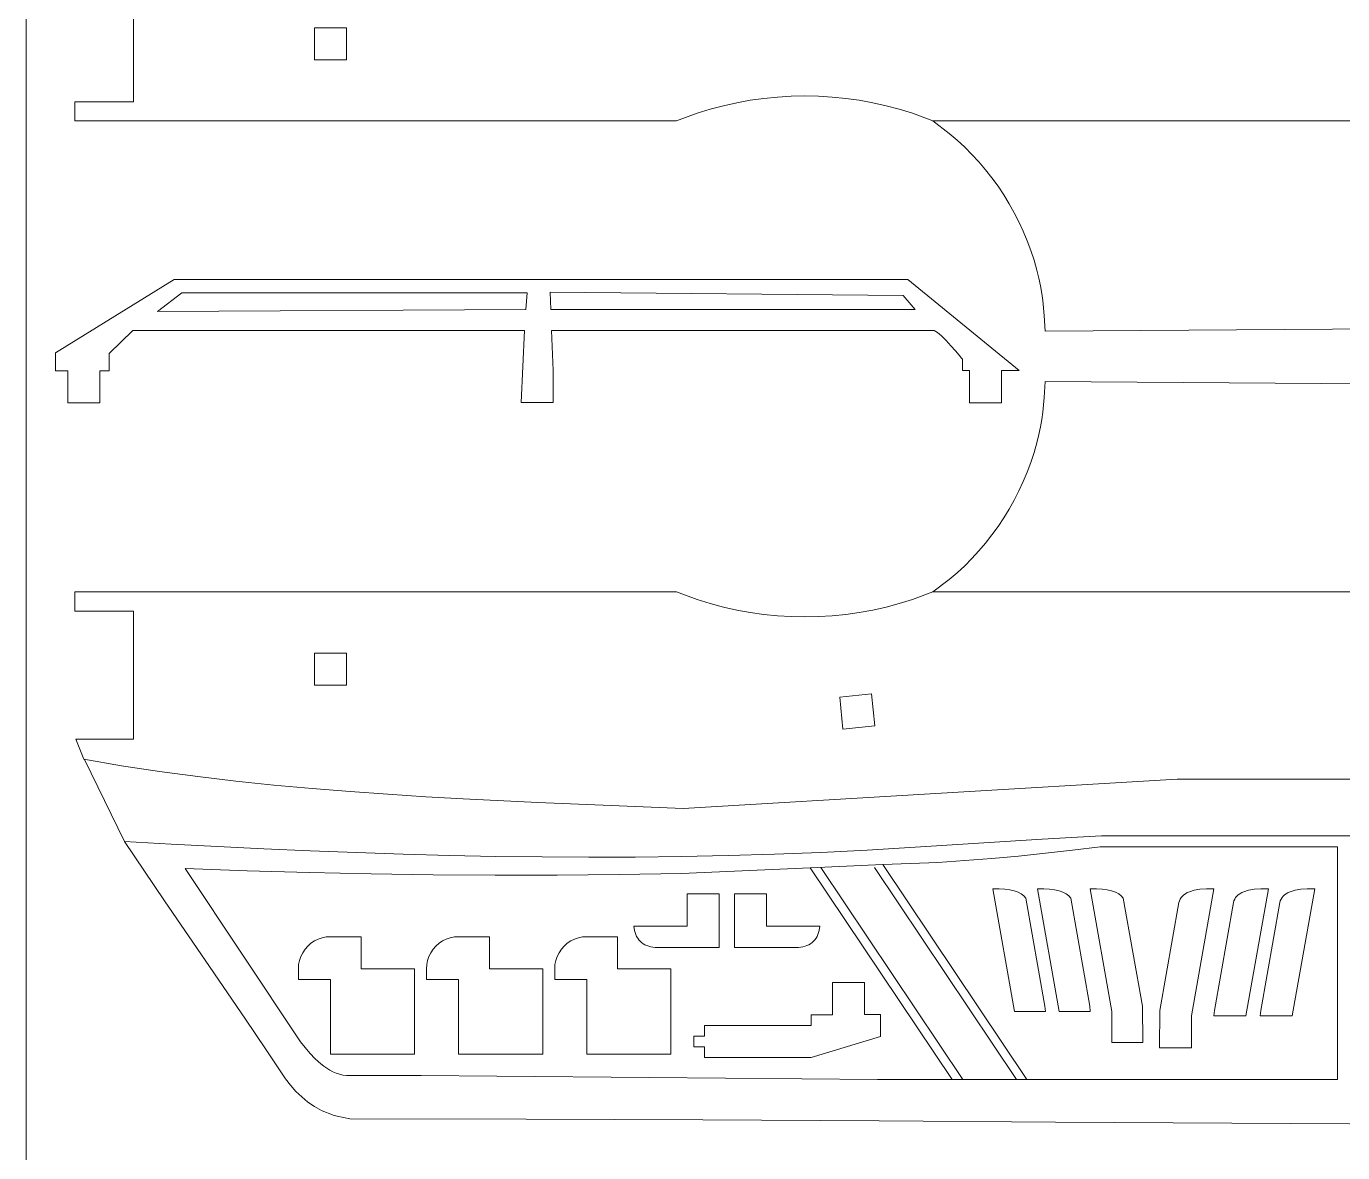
# Model space of a CAD drawing. Header units: centimetres. Extents: x -43.9 to 43.9, y -33.6 to 33.6.
# Drawn here: x -25.08 to -12.61, y -10.7 to -0.03 of the extents above; entities that cross this region are included whole.
import ezdxf

# ---------------------------------------------------------------- set-up
doc = ezdxf.new("R2010")
doc.units = ezdxf.units.CM
doc.header["$MEASUREMENT"] = 0
doc.layers.add('Camada 1', color=7, linetype='Continuous')

msp = doc.modelspace()

# ---------------------------------------------------------------- linework, layer by layer
at = {"layer": 'Camada 1', "color": 4, "lineweight": 9}
msp.add_open_spline([(-25.07839, 11.64976), (-25.07839, 11.64976), (-25.07839, -33.57024), (-25.07839, -33.57024)], degree=3, dxfattribs=at)
at = {"layer": 'Camada 1', "color": 3, "lineweight": 9}
for points in [[(-24.06348, -0.74258), (-24.06348, -0.74258), (-24.06348, 0.47119), (-24.06348, 0.47119)], [(-24.6194, -0.92427), (-24.6194, -0.92427), (-24.6194, -0.74258), (-24.6194, -0.74258)], [(-24.6194, -0.74258), (-24.6194, -0.74258), (-24.06348, -0.74258), (-24.06348, -0.74258)], [(-18.22036, -0.7289), (-18.22036, -0.7289), (-18.34786, -0.75202), (-18.34786, -0.75202)], [(-18.09205, -0.7109), (-18.09205, -0.7109), (-18.22036, -0.7289), (-18.22036, -0.7289)], [(-17.96311, -0.69806), (-17.96311, -0.69806), (-18.09205, -0.7109), (-18.09205, -0.7109)], [(-17.83376, -0.69035), (-17.83376, -0.69035), (-17.96311, -0.69806), (-17.96311, -0.69806)], [(-17.70419, -0.68778), (-17.70419, -0.68778), (-17.83376, -0.69035), (-17.83376, -0.69035)], [(-17.57462, -0.69035), (-17.57462, -0.69035), (-17.70419, -0.68778), (-17.70419, -0.68778)], [(-17.44527, -0.69806), (-17.44527, -0.69806), (-17.57462, -0.69035), (-17.57462, -0.69035)], [(-17.31633, -0.7109), (-17.31633, -0.7109), (-17.44527, -0.69806), (-17.44527, -0.69806)], [(-17.18801, -0.7289), (-17.18801, -0.7289), (-17.31633, -0.7109), (-17.31633, -0.7109)], [(-17.06052, -0.75202), (-17.06052, -0.75202), (-17.18801, -0.7289), (-17.18801, -0.7289)], [(-18.72327, -0.85222), (-18.72327, -0.85222), (-18.9177, -0.92427), (-18.9177, -0.92427)], [(-18.59952, -0.81367), (-18.59952, -0.81367), (-18.72327, -0.85222), (-18.72327, -0.85222)], [(-18.47431, -0.78027), (-18.47431, -0.78027), (-18.59952, -0.81367), (-18.59952, -0.81367)], [(-18.34786, -0.75202), (-18.34786, -0.75202), (-18.47431, -0.78027), (-18.47431, -0.78027)], [(-16.93407, -0.78027), (-16.93407, -0.78027), (-17.06052, -0.75202), (-17.06052, -0.75202)], [(-16.80886, -0.81367), (-16.80886, -0.81367), (-16.93407, -0.78027), (-16.93407, -0.78027)], [(-16.6851, -0.85222), (-16.6851, -0.85222), (-16.80886, -0.81367), (-16.80886, -0.81367)], [(-16.49066, -0.92427), (-16.49066, -0.92427), (-16.6851, -0.85222), (-16.6851, -0.85222)], [(-18.9177, -0.92427), (-18.9177, -0.92427), (-24.6194, -0.92427), (-24.6194, -0.92427)], [(-12.39026, -0.92427), (-12.39026, -0.92427), (-16.49066, -0.92427), (-16.49066, -0.92427)], [(-16.49066, -0.92427), (-16.49066, -0.92427), (-16.33476, -1.04219), (-16.33476, -1.04219)], [(-3.16815, -0.92427), (-3.16815, -0.92427), (-16.49066, -0.92427), (-16.49066, -0.92427)], [(-16.33476, -1.04219), (-16.33476, -1.04219), (-16.26079, -1.10542), (-16.26079, -1.10542)], [(-16.26079, -1.10542), (-16.26079, -1.10542), (-16.18933, -1.17172), (-16.18933, -1.17172)], [(-16.18933, -1.17172), (-16.18933, -1.17172), (-16.12049, -1.24091), (-16.12049, -1.24091)], [(-16.12049, -1.24091), (-16.12049, -1.24091), (-16.05436, -1.31285), (-16.05436, -1.31285)], [(-16.05436, -1.31285), (-16.05436, -1.31285), (-15.99102, -1.3874), (-15.99102, -1.3874)], [(-15.99102, -1.3874), (-15.99102, -1.3874), (-15.93058, -1.46441), (-15.93058, -1.46441)], [(-15.93058, -1.46441), (-15.93058, -1.46441), (-15.87312, -1.54375), (-15.87312, -1.54375)], [(-15.87312, -1.54375), (-15.87312, -1.54375), (-15.81874, -1.62525), (-15.81874, -1.62525)], [(-15.81874, -1.62525), (-15.81874, -1.62525), (-15.76753, -1.70879), (-15.76753, -1.70879)], [(-15.76753, -1.70879), (-15.76753, -1.70879), (-15.71959, -1.79421), (-15.71959, -1.79421)], [(-15.71959, -1.79421), (-15.71959, -1.79421), (-15.675, -1.88136), (-15.675, -1.88136)], [(-15.675, -1.88136), (-15.675, -1.88136), (-15.63386, -1.97011), (-15.63386, -1.97011)], [(-15.63386, -1.97011), (-15.63386, -1.97011), (-15.59627, -2.06032), (-15.59627, -2.06032)], [(-15.59627, -2.06032), (-15.59627, -2.06032), (-15.56231, -2.15182), (-15.56231, -2.15182)], [(-15.56231, -2.15182), (-15.56231, -2.15182), (-15.53208, -2.24448), (-15.53208, -2.24448)], [(-15.53208, -2.24448), (-15.53208, -2.24448), (-15.50566, -2.33816), (-15.50566, -2.33816)], [(-15.50566, -2.33816), (-15.50566, -2.33816), (-15.48704, -2.41481), (-15.48704, -2.41481)], [(-24.80269, -3.12316), (-24.80269, -3.12316), (-23.67658, -2.42672), (-23.67658, -2.42672)], [(-23.67658, -2.42672), (-23.67658, -2.42672), (-16.72914, -2.42672), (-16.72914, -2.42672)], [(-16.72914, -2.42672), (-16.72914, -2.42672), (-15.67161, -3.28979), (-15.67161, -3.28979)], [(-15.48704, -2.41481), (-15.48704, -2.41481), (-15.47188, -2.48765), (-15.47188, -2.48765)], [(-15.47188, -2.48765), (-15.47188, -2.48765), (-15.45969, -2.558), (-15.45969, -2.558)], [(-15.45969, -2.558), (-15.45969, -2.558), (-15.45, -2.62715), (-15.45, -2.62715)], [(-15.45, -2.62715), (-15.45, -2.62715), (-15.43608, -2.7671), (-15.43608, -2.7671)], [(-15.43608, -2.7671), (-15.43608, -2.7671), (-15.42617, -2.91795), (-15.42617, -2.91795)], [(-15.42617, -2.91795), (-15.42617, -2.91795), (-4.09212, -2.83779), (-4.09212, -2.83779)], [(-24.06957, -2.91021), (-24.06957, -2.91021), (-24.2923, -3.12806), (-24.2923, -3.12806)], [(-20.36055, -2.91021), (-20.36055, -2.91021), (-24.06957, -2.91021), (-24.06957, -2.91021)], [(-20.38979, -3.59268), (-20.38979, -3.59268), (-20.36055, -2.91021), (-20.36055, -2.91021)], [(-16.47817, -2.91021), (-16.47817, -2.91021), (-20.10339, -2.91055), (-20.10339, -2.91055)], [(-20.10339, -2.91055), (-20.10339, -2.91055), (-20.08635, -3.28924), (-20.08635, -3.28924)], [(-16.20897, -3.18258), (-16.20897, -3.18258), (-16.41286, -2.93031), (-16.47817, -2.91021)], [(-24.80269, -3.29161), (-24.80269, -3.29161), (-24.80269, -3.12316), (-24.80269, -3.12316)], [(-24.2923, -3.12806), (-24.2923, -3.12806), (-24.2923, -3.29161), (-24.2923, -3.29161)], [(-16.20897, -3.28979), (-16.20897, -3.28979), (-16.20897, -3.18258), (-16.20897, -3.18258)], [(-24.68566, -3.29255), (-24.68566, -3.29255), (-24.80269, -3.29161), (-24.80269, -3.29161)], [(-24.68566, -3.59601), (-24.68566, -3.59601), (-24.68566, -3.29255), (-24.68566, -3.29255)], [(-24.2923, -3.29161), (-24.2923, -3.29161), (-24.38222, -3.29255), (-24.38222, -3.29255)], [(-24.38222, -3.29255), (-24.38222, -3.29255), (-24.38222, -3.59601), (-24.38222, -3.59601)], [(-20.08635, -3.28924), (-20.08635, -3.28924), (-20.08635, -3.59268), (-20.08635, -3.59268)], [(-16.14366, -3.2907), (-16.14366, -3.2907), (-16.20897, -3.28979), (-16.20897, -3.28979)], [(-16.14366, -3.59417), (-16.14366, -3.59417), (-16.14366, -3.2907), (-16.14366, -3.2907)], [(-15.84016, -3.2907), (-15.84016, -3.2907), (-15.84021, -3.59417), (-15.84021, -3.59417)], [(-15.67161, -3.28979), (-15.67161, -3.28979), (-15.84016, -3.2907), (-15.84016, -3.2907)], [(-15.43608, -3.54483), (-15.43608, -3.54483), (-15.42617, -3.39399), (-15.42617, -3.39399)], [(-15.42617, -3.39399), (-15.42617, -3.39399), (-4.09212, -3.47414), (-4.09212, -3.47414)], [(-24.38222, -3.59601), (-24.38222, -3.59601), (-24.68566, -3.59601), (-24.68566, -3.59601)], [(-20.08635, -3.59268), (-20.08635, -3.59268), (-20.38979, -3.59268), (-20.38979, -3.59268)], [(-15.84021, -3.59417), (-15.84021, -3.59417), (-16.14366, -3.59417), (-16.14366, -3.59417)], [(-15.45, -3.68477), (-15.45, -3.68477), (-15.43608, -3.54483), (-15.43608, -3.54483)], [(-15.45969, -3.75392), (-15.45969, -3.75392), (-15.45, -3.68477), (-15.45, -3.68477)], [(-15.48704, -3.89712), (-15.48704, -3.89712), (-15.47188, -3.82428), (-15.47188, -3.82428)], [(-15.47188, -3.82428), (-15.47188, -3.82428), (-15.45969, -3.75392), (-15.45969, -3.75392)], [(-15.53208, -4.06745), (-15.53208, -4.06745), (-15.50566, -3.97378), (-15.50566, -3.97378)], [(-15.50566, -3.97378), (-15.50566, -3.97378), (-15.48704, -3.89712), (-15.48704, -3.89712)], [(-15.56231, -4.16011), (-15.56231, -4.16011), (-15.53208, -4.06745), (-15.53208, -4.06745)], [(-15.59627, -4.25162), (-15.59627, -4.25162), (-15.56231, -4.16011), (-15.56231, -4.16011)], [(-15.675, -4.43057), (-15.675, -4.43057), (-15.63386, -4.34182), (-15.63386, -4.34182)], [(-15.63386, -4.34182), (-15.63386, -4.34182), (-15.59627, -4.25162), (-15.59627, -4.25162)], [(-15.71959, -4.51773), (-15.71959, -4.51773), (-15.675, -4.43057), (-15.675, -4.43057)], [(-15.81874, -4.68668), (-15.81874, -4.68668), (-15.76753, -4.60314), (-15.76753, -4.60314)], [(-15.76753, -4.60314), (-15.76753, -4.60314), (-15.71959, -4.51773), (-15.71959, -4.51773)], [(-15.87312, -4.76819), (-15.87312, -4.76819), (-15.81874, -4.68668), (-15.81874, -4.68668)], [(-15.99102, -4.92453), (-15.99102, -4.92453), (-15.93058, -4.84751), (-15.93058, -4.84751)], [(-15.93058, -4.84751), (-15.93058, -4.84751), (-15.87312, -4.76819), (-15.87312, -4.76819)], [(-16.05436, -4.99908), (-16.05436, -4.99908), (-15.99102, -4.92453), (-15.99102, -4.92453)], [(-16.18933, -5.14021), (-16.18933, -5.14021), (-16.12049, -5.07102), (-16.12049, -5.07102)], [(-16.12049, -5.07102), (-16.12049, -5.07102), (-16.05436, -4.99908), (-16.05436, -4.99908)], [(-16.33476, -5.26975), (-16.33476, -5.26975), (-16.26079, -5.2065), (-16.26079, -5.2065)], [(-16.26079, -5.2065), (-16.26079, -5.2065), (-16.18933, -5.14021), (-16.18933, -5.14021)], [(-16.49066, -5.38766), (-16.49066, -5.38766), (-16.33476, -5.26975), (-16.33476, -5.26975)], [(-18.9177, -5.38766), (-18.9177, -5.38766), (-24.6194, -5.38766), (-24.6194, -5.38766)], [(-24.6194, -5.38766), (-24.6194, -5.38766), (-24.6194, -5.56935), (-24.6194, -5.56935)], [(-18.72327, -5.45972), (-18.72327, -5.45972), (-18.9177, -5.38766), (-18.9177, -5.38766)], [(-18.59952, -5.49825), (-18.59952, -5.49825), (-18.72327, -5.45972), (-18.72327, -5.45972)], [(-16.6851, -5.45972), (-16.6851, -5.45972), (-16.80886, -5.49825), (-16.80886, -5.49825)], [(-16.49066, -5.38766), (-16.49066, -5.38766), (-16.6851, -5.45972), (-16.6851, -5.45972)], [(-12.39026, -5.38766), (-12.39026, -5.38766), (-16.49066, -5.38766), (-16.49066, -5.38766)], [(-3.16815, -5.38766), (-3.16815, -5.38766), (-16.49066, -5.38766), (-16.49066, -5.38766)], [(-24.6194, -5.56935), (-24.6194, -5.56935), (-24.06348, -5.56935), (-24.06348, -5.56935)], [(-24.06348, -5.56935), (-24.06348, -5.56935), (-24.06348, -6.78313), (-24.06348, -6.78313)], [(-18.47431, -5.53165), (-18.47431, -5.53165), (-18.59952, -5.49825), (-18.59952, -5.49825)], [(-18.34786, -5.55992), (-18.34786, -5.55992), (-18.47431, -5.53165), (-18.47431, -5.53165)], [(-18.22036, -5.58304), (-18.22036, -5.58304), (-18.34786, -5.55992), (-18.34786, -5.55992)], [(-18.09205, -5.60102), (-18.09205, -5.60102), (-18.22036, -5.58304), (-18.22036, -5.58304)], [(-17.96311, -5.61387), (-17.96311, -5.61387), (-18.09205, -5.60102), (-18.09205, -5.60102)], [(-17.31633, -5.60102), (-17.31633, -5.60102), (-17.44527, -5.61387), (-17.44527, -5.61387)], [(-17.18801, -5.58304), (-17.18801, -5.58304), (-17.31633, -5.60102), (-17.31633, -5.60102)], [(-17.06052, -5.55992), (-17.06052, -5.55992), (-17.18801, -5.58304), (-17.18801, -5.58304)], [(-16.93407, -5.53165), (-16.93407, -5.53165), (-17.06052, -5.55992), (-17.06052, -5.55992)], [(-16.80886, -5.49825), (-16.80886, -5.49825), (-16.93407, -5.53165), (-16.93407, -5.53165)], [(-17.83376, -5.62157), (-17.83376, -5.62157), (-17.96311, -5.61387), (-17.96311, -5.61387)], [(-17.70419, -5.62414), (-17.70419, -5.62414), (-17.83376, -5.62157), (-17.83376, -5.62157)], [(-17.57462, -5.62157), (-17.57462, -5.62157), (-17.70419, -5.62414), (-17.70419, -5.62414)], [(-17.44527, -5.61387), (-17.44527, -5.61387), (-17.57462, -5.62157), (-17.57462, -5.62157)], [(-24.06348, -6.78313), (-24.06348, -6.78313), (-24.60998, -6.78313), (-24.60998, -6.78313)], [(-24.60998, -6.78313), (-24.60998, -6.78313), (-24.53493, -6.97343), (-24.53493, -6.97343)], [(-24.53493, -6.97343), (-24.53493, -6.97343), (-24.1756, -7.03458), (-24.1756, -7.03458)], [(-24.52815, -6.97464), (-24.52815, -6.97464), (-24.14684, -7.75219), (-24.14684, -7.75219)], [(-24.1756, -7.03458), (-24.1756, -7.03458), (-23.81535, -7.0891), (-23.81535, -7.0891)], [(-23.81535, -7.0891), (-23.81535, -7.0891), (-23.45452, -7.1375), (-23.45452, -7.1375)], [(-23.45452, -7.1375), (-23.45452, -7.1375), (-23.09342, -7.18029), (-23.09342, -7.18029)], [(-23.09342, -7.18029), (-23.09342, -7.18029), (-22.73239, -7.21798), (-22.73239, -7.21798)], [(-22.73239, -7.21798), (-22.73239, -7.21798), (-22.37175, -7.25107), (-22.37175, -7.25107)], [(-18.85744, -7.44076), (-18.85744, -7.44076), (-14.1756, -7.16324), (-14.1756, -7.16324)], [(-14.1756, -7.16324), (-14.1756, -7.16324), (-12.37222, -7.16324), (-12.37222, -7.16324)], [(-22.37175, -7.25107), (-22.37175, -7.25107), (-22.01181, -7.28007), (-22.01181, -7.28007)], [(-22.01181, -7.28007), (-22.01181, -7.28007), (-21.65289, -7.30549), (-21.65289, -7.30549)], [(-21.65289, -7.30549), (-21.65289, -7.30549), (-21.29533, -7.32783), (-21.29533, -7.32783)], [(-21.29533, -7.32783), (-21.29533, -7.32783), (-20.93945, -7.34761), (-20.93945, -7.34761)], [(-20.93945, -7.34761), (-20.93945, -7.34761), (-20.23401, -7.38148), (-20.23401, -7.38148)], [(-20.23401, -7.38148), (-20.23401, -7.38148), (-19.53914, -7.41119), (-19.53914, -7.41119)], [(-19.53914, -7.41119), (-19.53914, -7.41119), (-18.85744, -7.44076), (-18.85744, -7.44076)], [(-15.45545, -7.72944), (-15.45545, -7.72944), (-16.00752, -7.76443), (-16.00752, -7.76443)], [(-15.17627, -7.71388), (-15.17627, -7.71388), (-15.45545, -7.72944), (-15.45545, -7.72944)], [(-14.8938, -7.70033), (-14.8938, -7.70033), (-15.17627, -7.71388), (-15.17627, -7.71388)], [(-12.40514, -7.70023), (-12.40514, -7.70023), (-14.8938, -7.70033), (-14.8938, -7.70033)], [(-23.70748, -7.77724), (-23.70748, -7.77724), (-24.14684, -7.75219), (-24.14684, -7.75219)], [(-24.14684, -7.75219), (-24.14684, -7.75219), (-23.95834, -8.03441), (-23.95834, -8.03441)], [(-23.26802, -7.80055), (-23.26802, -7.80055), (-23.70748, -7.77724), (-23.70748, -7.77724)], [(-22.82852, -7.82195), (-22.82852, -7.82195), (-23.26802, -7.80055), (-23.26802, -7.80055)], [(-22.38894, -7.84121), (-22.38894, -7.84121), (-22.82852, -7.82195), (-22.82852, -7.82195)], [(-21.94931, -7.85814), (-21.94931, -7.85814), (-22.38894, -7.84121), (-22.38894, -7.84121)], [(-17.11171, -7.83439), (-17.11171, -7.83439), (-17.5515, -7.85608), (-17.5515, -7.85608)], [(-16.55722, -7.80089), (-16.55722, -7.80089), (-17.11171, -7.83439), (-17.11171, -7.83439)], [(-16.00752, -7.76443), (-16.00752, -7.76443), (-16.55722, -7.80089), (-16.55722, -7.80089)], [(-21.50964, -7.87256), (-21.50964, -7.87256), (-21.94931, -7.85814), (-21.94931, -7.85814)], [(-21.06992, -7.88425), (-21.06992, -7.88425), (-21.50964, -7.87256), (-21.50964, -7.87256)], [(-20.63017, -7.89302), (-20.63017, -7.89302), (-21.06992, -7.88425), (-21.06992, -7.88425)], [(-20.1904, -7.89868), (-20.1904, -7.89868), (-20.63017, -7.89302), (-20.63017, -7.89302)], [(-19.7506, -7.90101), (-19.7506, -7.90101), (-20.1904, -7.89868), (-20.1904, -7.89868)], [(-19.31078, -7.89985), (-19.31078, -7.89985), (-19.7506, -7.90101), (-19.7506, -7.90101)], [(-18.87096, -7.89497), (-18.87096, -7.89497), (-19.31078, -7.89985), (-19.31078, -7.89985)], [(-18.43114, -7.88618), (-18.43114, -7.88618), (-18.87096, -7.89497), (-18.87096, -7.89497)], [(-17.99131, -7.87329), (-17.99131, -7.87329), (-18.43114, -7.88618), (-18.43114, -7.88618)], [(-17.5515, -7.85608), (-17.5515, -7.85608), (-17.99131, -7.87329), (-17.99131, -7.87329)], [(-23.95834, -8.03441), (-23.95834, -8.03441), (-23.76831, -8.31557), (-23.76831, -8.31557)], [(-23.76831, -8.31557), (-23.76831, -8.31557), (-23.38569, -8.8761), (-23.38569, -8.8761)], [(-23.38569, -8.8761), (-23.38569, -8.8761), (-23.00307, -9.43663), (-23.00307, -9.43663)], [(-23.00307, -9.43663), (-23.00307, -9.43663), (-22.81302, -9.71778), (-22.81302, -9.71778)], [(-22.81302, -9.71778), (-22.81302, -9.71778), (-22.62452, -10.00001), (-22.62452, -10.00001)], [(-22.62452, -10.00001), (-22.62452, -10.00001), (-22.57657, -10.06234), (-22.57657, -10.06234)], [(-22.57657, -10.06234), (-22.57657, -10.06234), (-22.525, -10.12014), (-22.525, -10.12014)], [(-22.525, -10.12014), (-22.525, -10.12014), (-22.46972, -10.17312), (-22.46972, -10.17312)], [(-22.46972, -10.17312), (-22.46972, -10.17312), (-22.41064, -10.221), (-22.41064, -10.221)], [(-22.41064, -10.221), (-22.41064, -10.221), (-22.34768, -10.26352), (-22.34768, -10.26352)], [(-22.34768, -10.26352), (-22.34768, -10.26352), (-22.28073, -10.30038), (-22.28073, -10.30038)], [(-22.28073, -10.30038), (-22.28073, -10.30038), (-22.24573, -10.31658), (-22.24573, -10.31658)], [(-22.24573, -10.31658), (-22.24573, -10.31658), (-22.20971, -10.33129), (-22.20971, -10.33129)], [(-22.20971, -10.33129), (-22.20971, -10.33129), (-22.17264, -10.34444), (-22.17264, -10.34444)], [(-22.17264, -10.34444), (-22.17264, -10.34444), (-22.13452, -10.356), (-22.13452, -10.356)], [(-22.13452, -10.356), (-22.13452, -10.356), (-22.01334, -10.38055), (-22.01334, -10.38055)], [(-22.01334, -10.38055), (-22.01334, -10.38055), (-20.34225, -10.38338), (-20.34225, -10.38338)], [(-20.34225, -10.38338), (-20.34225, -10.38338), (-18.67116, -10.39039), (-18.67116, -10.39039)], [(-18.67116, -10.39039), (-18.67116, -10.39039), (-17.00007, -10.40018), (-17.00007, -10.40018)], [(-17.00007, -10.40018), (-17.00007, -10.40018), (-15.32897, -10.41138), (-15.32897, -10.41138)], [(-15.32897, -10.41138), (-15.32897, -10.41138), (-13.65788, -10.42258), (-13.65788, -10.42258)], [(-13.65788, -10.42258), (-13.65788, -10.42258), (-11.98679, -10.43237), (-11.98679, -10.43237)]]:
    msp.add_open_spline(points, degree=3, dxfattribs=at)
at = {"layer": 'Camada 1', "lineweight": 9}
for points in [[(-22.0445, -0.04177), (-22.0445, -0.04177), (-22.34794, -0.04177), (-22.34794, -0.04177)], [(-22.34794, -0.04177), (-22.34794, -0.04177), (-22.34794, -0.34522), (-22.34794, -0.34522)], [(-22.0445, -0.34522), (-22.0445, -0.34522), (-22.0445, -0.04177), (-22.0445, -0.04177)], [(-22.34794, -0.34522), (-22.34794, -0.34522), (-22.0445, -0.34522), (-22.0445, -0.34522)], [(-23.60395, -2.55251), (-23.60395, -2.55251), (-23.83678, -2.73136), (-23.83678, -2.73136)], [(-20.33274, -2.55251), (-20.33274, -2.55251), (-23.60395, -2.55251), (-23.60395, -2.55251)], [(-20.34498, -2.70989), (-20.34498, -2.70989), (-20.33274, -2.55251), (-20.33274, -2.55251)], [(-16.77047, -2.57976), (-16.77047, -2.57976), (-20.11549, -2.54635), (-20.11549, -2.54635)], [(-20.11549, -2.54635), (-20.11549, -2.54635), (-20.10936, -2.70989), (-20.10936, -2.70989)], [(-16.65896, -2.70989), (-16.65896, -2.70989), (-16.77047, -2.57976), (-16.77047, -2.57976)], [(-23.83678, -2.73136), (-23.83678, -2.73136), (-20.34498, -2.70989), (-20.34498, -2.70989)], [(-20.10936, -2.70989), (-20.10936, -2.70989), (-16.65896, -2.70989), (-16.65896, -2.70989)], [(-22.34794, -5.96672), (-22.34794, -5.96672), (-22.0445, -5.96672), (-22.0445, -5.96672)], [(-22.34794, -6.27017), (-22.34794, -6.27017), (-22.34794, -5.96672), (-22.34794, -5.96672)], [(-22.0445, -5.96672), (-22.0445, -5.96672), (-22.0445, -6.27017), (-22.0445, -6.27017)], [(-22.0445, -6.27017), (-22.0445, -6.27017), (-22.34794, -6.27017), (-22.34794, -6.27017)], [(-17.37332, -6.3858), (-17.37332, -6.3858), (-17.07149, -6.35461), (-17.07149, -6.35461)], [(-17.07149, -6.35461), (-17.07149, -6.35461), (-17.04029, -6.65645), (-17.04029, -6.65645)], [(-17.34213, -6.68764), (-17.34213, -6.68764), (-17.37332, -6.3858), (-17.37332, -6.3858)], [(-17.04029, -6.65645), (-17.04029, -6.65645), (-17.34213, -6.68764), (-17.34213, -6.68764)]]:
    msp.add_open_spline(points, degree=3, dxfattribs=at)
at = {"layer": 'Camada 1', "color": 2, "lineweight": 9}
for points in [[(-15.42445, -7.86403), (-15.42445, -7.86403), (-15.16751, -7.83422), (-15.16751, -7.83422)], [(-15.16751, -7.83422), (-15.16751, -7.83422), (-14.90714, -7.80157), (-14.90714, -7.80157)], [(-14.90714, -7.80157), (-14.90714, -7.80157), (-12.65802, -7.80155), (-12.65802, -7.80155)], [(-12.65802, -7.80155), (-12.65802, -7.80155), (-12.65801, -10.00903), (-12.65801, -10.00903)], [(-16.96516, -7.97001), (-16.96516, -7.97001), (-16.70209, -7.96219), (-16.70209, -7.96219)], [(-15.59925, -10.00891), (-15.59925, -10.00891), (-16.96516, -7.97001), (-16.96516, -7.97001)], [(-16.70209, -7.96219), (-16.70209, -7.96219), (-16.44323, -7.95013), (-16.44323, -7.95013)], [(-16.44323, -7.95013), (-16.44323, -7.95013), (-16.18731, -7.93404), (-16.18731, -7.93404)], [(-16.18731, -7.93404), (-16.18731, -7.93404), (-15.93306, -7.91418), (-15.93306, -7.91418)], [(-15.93306, -7.91418), (-15.93306, -7.91418), (-15.6792, -7.89076), (-15.6792, -7.89076)], [(-15.6792, -7.89076), (-15.6792, -7.89076), (-15.42445, -7.86403), (-15.42445, -7.86403)], [(-22.48132, -9.65175), (-22.48132, -9.65175), (-23.57351, -8.0079), (-23.57351, -8.0079)], [(-23.57351, -8.0079), (-23.57351, -8.0079), (-22.98609, -8.02951), (-22.98609, -8.02951)], [(-22.98609, -8.02951), (-22.98609, -8.02951), (-22.39896, -8.04702), (-22.39896, -8.04702)], [(-22.39896, -8.04702), (-22.39896, -8.04702), (-21.81196, -8.0602), (-21.81196, -8.0602)], [(-21.81196, -8.0602), (-21.81196, -8.0602), (-21.2249, -8.0689), (-21.2249, -8.0689)], [(-21.2249, -8.0689), (-21.2249, -8.0689), (-20.63759, -8.07292), (-20.63759, -8.07292)], [(-20.63759, -8.07292), (-20.63759, -8.07292), (-20.04984, -8.07209), (-20.04984, -8.07209)], [(-20.04984, -8.07209), (-20.04984, -8.07209), (-19.4615, -8.06622), (-19.4615, -8.06622)], [(-19.4615, -8.06622), (-19.4615, -8.06622), (-18.87234, -8.05512), (-18.87234, -8.05512)], [(-18.87234, -8.05512), (-18.87234, -8.05512), (-17.65175, -8.00197), (-17.65175, -8.00197)], [(-17.65175, -8.00197), (-17.65175, -8.00197), (-16.30727, -10.00898), (-16.30727, -10.00898)], [(-15.86316, -8.19987), (-15.86316, -8.19987), (-15.92265, -8.20013), (-15.92265, -8.20013)], [(-15.92265, -8.20013), (-15.92265, -8.20013), (-15.71739, -9.36421), (-15.71739, -9.36421)], [(-15.80949, -8.20285), (-15.80949, -8.20285), (-15.86316, -8.19987), (-15.86316, -8.19987)], [(-15.76162, -8.20906), (-15.76162, -8.20906), (-15.80949, -8.20285), (-15.80949, -8.20285)], [(-15.71957, -8.21851), (-15.71957, -8.21851), (-15.76162, -8.20906), (-15.76162, -8.20906)], [(-15.68333, -8.23119), (-15.68333, -8.23119), (-15.71957, -8.21851), (-15.71957, -8.21851)], [(-15.43892, -8.19986), (-15.43892, -8.19986), (-15.4984, -8.20013), (-15.4984, -8.20013)], [(-15.4984, -8.20013), (-15.4984, -8.20013), (-15.29313, -9.36421), (-15.29313, -9.36421)], [(-15.38522, -8.20283), (-15.38522, -8.20283), (-15.43892, -8.19986), (-15.43892, -8.19986)], [(-15.33736, -8.20905), (-15.33736, -8.20905), (-15.38522, -8.20283), (-15.38522, -8.20283)], [(-15.2953, -8.21851), (-15.2953, -8.21851), (-15.33736, -8.20905), (-15.33736, -8.20905)], [(-15.25906, -8.2312), (-15.25906, -8.2312), (-15.2953, -8.21851), (-15.2953, -8.21851)], [(-14.94058, -8.19987), (-14.94058, -8.19987), (-15.00006, -8.20013), (-15.00006, -8.20013)], [(-15.00006, -8.20013), (-15.00006, -8.20013), (-14.79479, -9.36421), (-14.79479, -9.36421)], [(-14.88691, -8.20285), (-14.88691, -8.20285), (-14.94058, -8.19987), (-14.94058, -8.19987)], [(-14.83905, -8.20905), (-14.83905, -8.20905), (-14.88691, -8.20285), (-14.88691, -8.20285)], [(-14.79699, -8.21849), (-14.79699, -8.21849), (-14.83905, -8.20905), (-14.83905, -8.20905)], [(-14.76075, -8.23118), (-14.76075, -8.23118), (-14.79699, -8.21849), (-14.79699, -8.21849)], [(-14.08059, -8.23717), (-14.08059, -8.23717), (-14.06093, -8.2284), (-14.06093, -8.2284)], [(-14.06093, -8.2284), (-14.06093, -8.2284), (-14.01534, -8.21433), (-14.01534, -8.21433)], [(-13.82836, -8.20013), (-13.82836, -8.20013), (-14.04089, -9.40544), (-14.04089, -9.40544)], [(-14.01534, -8.21433), (-14.01534, -8.21433), (-13.96138, -8.20493), (-13.96138, -8.20493)], [(-13.96138, -8.20493), (-13.96138, -8.20493), (-13.89906, -8.2002), (-13.89906, -8.2002)], [(-13.89906, -8.2002), (-13.89906, -8.2002), (-13.82836, -8.20013), (-13.82836, -8.20013)], [(-13.56461, -8.23717), (-13.56461, -8.23717), (-13.54495, -8.2284), (-13.54495, -8.2284)], [(-13.54495, -8.2284), (-13.54495, -8.2284), (-13.49936, -8.21433), (-13.49936, -8.21433)], [(-13.31237, -8.20013), (-13.31237, -8.20013), (-13.52491, -9.40544), (-13.52491, -9.40544)], [(-13.49936, -8.21433), (-13.49936, -8.21433), (-13.44539, -8.20493), (-13.44539, -8.20493)], [(-13.44539, -8.20493), (-13.44539, -8.20493), (-13.38307, -8.2002), (-13.38307, -8.2002)], [(-13.38307, -8.2002), (-13.38307, -8.2002), (-13.31237, -8.20013), (-13.31237, -8.20013)], [(-13.12533, -8.23717), (-13.12533, -8.23717), (-13.10567, -8.2284), (-13.10567, -8.2284)], [(-13.10567, -8.2284), (-13.10567, -8.2284), (-13.06008, -8.21433), (-13.06008, -8.21433)], [(-12.8731, -8.20013), (-12.8731, -8.20013), (-13.08563, -9.40544), (-13.08563, -9.40544)], [(-13.06008, -8.21433), (-13.06008, -8.21433), (-13.00612, -8.20493), (-13.00612, -8.20493)], [(-13.00612, -8.20493), (-13.00612, -8.20493), (-12.9438, -8.2002), (-12.9438, -8.2002)], [(-12.9438, -8.2002), (-12.9438, -8.2002), (-12.8731, -8.20013), (-12.8731, -8.20013)], [(-18.51442, -8.24977), (-18.51442, -8.24977), (-18.81787, -8.24977), (-18.81787, -8.24977)], [(-18.81787, -8.24977), (-18.81787, -8.24977), (-18.81787, -8.55322), (-18.81787, -8.55322)], [(-18.51442, -8.75552), (-18.51442, -8.75552), (-18.51442, -8.24977), (-18.51442, -8.24977)], [(-18.36987, -8.75552), (-18.36987, -8.75552), (-18.36987, -8.24977), (-18.36987, -8.24977)], [(-18.36987, -8.24977), (-18.36987, -8.24977), (-18.06642, -8.24977), (-18.06642, -8.24977)], [(-18.06642, -8.24977), (-18.06642, -8.24977), (-18.06642, -8.55322), (-18.06642, -8.55322)], [(-15.65289, -8.24713), (-15.65289, -8.24713), (-15.68333, -8.23119), (-15.68333, -8.23119)], [(-15.62827, -8.26629), (-15.62827, -8.26629), (-15.65289, -8.24713), (-15.65289, -8.24713)], [(-15.60944, -8.28869), (-15.60944, -8.28869), (-15.62827, -8.26629), (-15.62827, -8.26629)], [(-15.42878, -9.31332), (-15.42878, -9.31332), (-15.60944, -8.28869), (-15.60944, -8.28869)], [(-15.22862, -8.24713), (-15.22862, -8.24713), (-15.25906, -8.2312), (-15.25906, -8.2312)], [(-15.204, -8.26631), (-15.204, -8.26631), (-15.22862, -8.24713), (-15.22862, -8.24713)], [(-15.18518, -8.28872), (-15.18518, -8.28872), (-15.204, -8.26631), (-15.204, -8.26631)], [(-15.00452, -9.31332), (-15.00452, -9.31332), (-15.18518, -8.28872), (-15.18518, -8.28872)], [(-14.73031, -8.24711), (-14.73031, -8.24711), (-14.76075, -8.23118), (-14.76075, -8.23118)], [(-14.70569, -8.26627), (-14.70569, -8.26627), (-14.73031, -8.24711), (-14.73031, -8.24711)], [(-14.68686, -8.28867), (-14.68686, -8.28867), (-14.70569, -8.26627), (-14.70569, -8.26627)], [(-14.50618, -9.31332), (-14.50618, -9.31332), (-14.68686, -8.28867), (-14.68686, -8.28867)], [(-14.33973, -9.35274), (-14.33973, -9.35274), (-14.15961, -8.33127), (-14.15961, -8.33127)], [(-14.15961, -8.33127), (-14.15961, -8.33127), (-14.1546, -8.31433), (-14.1546, -8.31433)], [(-14.1546, -8.31433), (-14.1546, -8.31433), (-14.14749, -8.29856), (-14.14749, -8.29856)], [(-14.14749, -8.29856), (-14.14749, -8.29856), (-14.13829, -8.28394), (-14.13829, -8.28394)], [(-14.13829, -8.28394), (-14.13829, -8.28394), (-14.12701, -8.2705), (-14.12701, -8.2705)], [(-14.12701, -8.2705), (-14.12701, -8.2705), (-14.11363, -8.25823), (-14.11363, -8.25823)], [(-14.11363, -8.25823), (-14.11363, -8.25823), (-14.09816, -8.24711), (-14.09816, -8.24711)], [(-14.09816, -8.24711), (-14.09816, -8.24711), (-14.08059, -8.23717), (-14.08059, -8.23717)], [(-13.82374, -9.35274), (-13.82374, -9.35274), (-13.64362, -8.33127), (-13.64362, -8.33127)], [(-13.64362, -8.33127), (-13.64362, -8.33127), (-13.63861, -8.31433), (-13.63861, -8.31433)], [(-13.63861, -8.31433), (-13.63861, -8.31433), (-13.63151, -8.29856), (-13.63151, -8.29856)], [(-13.63151, -8.29856), (-13.63151, -8.29856), (-13.62231, -8.28394), (-13.62231, -8.28394)], [(-13.62231, -8.28394), (-13.62231, -8.28394), (-13.61103, -8.2705), (-13.61103, -8.2705)], [(-13.61103, -8.2705), (-13.61103, -8.2705), (-13.59764, -8.25823), (-13.59764, -8.25823)], [(-13.59764, -8.25823), (-13.59764, -8.25823), (-13.58217, -8.24711), (-13.58217, -8.24711)], [(-13.58217, -8.24711), (-13.58217, -8.24711), (-13.56461, -8.23717), (-13.56461, -8.23717)], [(-13.38446, -9.35274), (-13.38446, -9.35274), (-13.20435, -8.33127), (-13.20435, -8.33127)], [(-13.20435, -8.33127), (-13.20435, -8.33127), (-13.19934, -8.31433), (-13.19934, -8.31433)], [(-13.19934, -8.31433), (-13.19934, -8.31433), (-13.19223, -8.29856), (-13.19223, -8.29856)], [(-13.19223, -8.29856), (-13.19223, -8.29856), (-13.18303, -8.28394), (-13.18303, -8.28394)], [(-13.18303, -8.28394), (-13.18303, -8.28394), (-13.17175, -8.2705), (-13.17175, -8.2705)], [(-13.17175, -8.2705), (-13.17175, -8.2705), (-13.15836, -8.25823), (-13.15836, -8.25823)], [(-13.15836, -8.25823), (-13.15836, -8.25823), (-13.14289, -8.24711), (-13.14289, -8.24711)], [(-13.14289, -8.24711), (-13.14289, -8.24711), (-13.12533, -8.23717), (-13.12533, -8.23717)], [(-18.81787, -8.55322), (-18.81787, -8.55322), (-19.32361, -8.55322), (-19.32361, -8.55322)], [(-19.32361, -8.55322), (-19.32361, -8.55322), (-19.3175, -8.5959), (-19.3175, -8.5959)], [(-19.3175, -8.5959), (-19.3175, -8.5959), (-19.30517, -8.63447), (-19.30517, -8.63447)], [(-18.06642, -8.55322), (-18.06642, -8.55322), (-17.56069, -8.55322), (-17.56069, -8.55322)], [(-17.56681, -8.5959), (-17.56681, -8.5959), (-17.57914, -8.63447), (-17.57914, -8.63447)], [(-17.56069, -8.55322), (-17.56069, -8.55322), (-17.56681, -8.5959), (-17.56681, -8.5959)], [(-22.41221, -8.74332), (-22.41221, -8.74332), (-22.38236, -8.71715), (-22.38236, -8.71715)], [(-22.38236, -8.71715), (-22.38236, -8.71715), (-22.34937, -8.6951), (-22.34937, -8.6951)], [(-22.34937, -8.6951), (-22.34937, -8.6951), (-22.31376, -8.67755), (-22.31376, -8.67755)], [(-22.31376, -8.67755), (-22.31376, -8.67755), (-22.27618, -8.66478), (-22.27618, -8.66478)], [(-22.27618, -8.66478), (-22.27618, -8.66478), (-22.23724, -8.65705), (-22.23724, -8.65705)], [(-22.23724, -8.65705), (-22.23724, -8.65705), (-22.19764, -8.65444), (-22.19764, -8.65444)], [(-22.19764, -8.65444), (-22.19764, -8.65444), (-21.90633, -8.65444), (-21.90633, -8.65444)], [(-21.90633, -8.65444), (-21.90633, -8.65444), (-21.90633, -8.9579), (-21.90633, -8.9579)], [(-21.19809, -8.74332), (-21.19809, -8.74332), (-21.16824, -8.71715), (-21.16824, -8.71715)], [(-21.16824, -8.71715), (-21.16824, -8.71715), (-21.13524, -8.6951), (-21.13524, -8.6951)], [(-21.13524, -8.6951), (-21.13524, -8.6951), (-21.09964, -8.67755), (-21.09964, -8.67755)], [(-21.09964, -8.67755), (-21.09964, -8.67755), (-21.06206, -8.66478), (-21.06206, -8.66478)], [(-21.06206, -8.66478), (-21.06206, -8.66478), (-21.02312, -8.65705), (-21.02312, -8.65705)], [(-21.02312, -8.65705), (-21.02312, -8.65705), (-20.98352, -8.65444), (-20.98352, -8.65444)], [(-20.98352, -8.65444), (-20.98352, -8.65444), (-20.69221, -8.65444), (-20.69221, -8.65444)], [(-20.69221, -8.65444), (-20.69221, -8.65444), (-20.69221, -8.9579), (-20.69221, -8.9579)], [(-19.98397, -8.74332), (-19.98397, -8.74332), (-19.95412, -8.71715), (-19.95412, -8.71715)], [(-19.95412, -8.71715), (-19.95412, -8.71715), (-19.92112, -8.6951), (-19.92112, -8.6951)], [(-19.92112, -8.6951), (-19.92112, -8.6951), (-19.88552, -8.67755), (-19.88552, -8.67755)], [(-19.88552, -8.67755), (-19.88552, -8.67755), (-19.84794, -8.66478), (-19.84794, -8.66478)], [(-19.84794, -8.66478), (-19.84794, -8.66478), (-19.809, -8.65705), (-19.809, -8.65705)], [(-19.809, -8.65705), (-19.809, -8.65705), (-19.7694, -8.65444), (-19.7694, -8.65444)], [(-19.7694, -8.65444), (-19.7694, -8.65444), (-19.47809, -8.65444), (-19.47809, -8.65444)], [(-19.47809, -8.65444), (-19.47809, -8.65444), (-19.47809, -8.9579), (-19.47809, -8.9579)], [(-19.30517, -8.63447), (-19.30517, -8.63447), (-19.29678, -8.65207), (-19.29678, -8.65207)], [(-19.29678, -8.65207), (-19.29678, -8.65207), (-19.28698, -8.66849), (-19.28698, -8.66849)], [(-19.28698, -8.66849), (-19.28698, -8.66849), (-19.27582, -8.68365), (-19.27582, -8.68365)], [(-19.27582, -8.68365), (-19.27582, -8.68365), (-19.26333, -8.69753), (-19.26333, -8.69753)], [(-19.26333, -8.69753), (-19.26333, -8.69753), (-19.24956, -8.71006), (-19.24956, -8.71006)], [(-19.24956, -8.71006), (-19.24956, -8.71006), (-19.23456, -8.72119), (-19.23456, -8.72119)], [(-19.23456, -8.72119), (-19.23456, -8.72119), (-19.21838, -8.73085), (-19.21838, -8.73085)], [(-17.64975, -8.72119), (-17.64975, -8.72119), (-17.66592, -8.73085), (-17.66592, -8.73085)], [(-17.63475, -8.71006), (-17.63475, -8.71006), (-17.64975, -8.72119), (-17.64975, -8.72119)], [(-17.62098, -8.69753), (-17.62098, -8.69753), (-17.63475, -8.71006), (-17.63475, -8.71006)], [(-17.60849, -8.68365), (-17.60849, -8.68365), (-17.62098, -8.69753), (-17.62098, -8.69753)], [(-17.59733, -8.66849), (-17.59733, -8.66849), (-17.60849, -8.68365), (-17.60849, -8.68365)], [(-17.58753, -8.65207), (-17.58753, -8.65207), (-17.59733, -8.66849), (-17.59733, -8.66849)], [(-17.57914, -8.63447), (-17.57914, -8.63447), (-17.58753, -8.65207), (-17.58753, -8.65207)], [(-22.49075, -8.87936), (-22.49075, -8.87936), (-22.47799, -8.84177), (-22.47799, -8.84177)], [(-22.47799, -8.84177), (-22.47799, -8.84177), (-22.46044, -8.80618), (-22.46044, -8.80618)], [(-22.46044, -8.80618), (-22.46044, -8.80618), (-22.43838, -8.77317), (-22.43838, -8.77317)], [(-22.43838, -8.77317), (-22.43838, -8.77317), (-22.41221, -8.74332), (-22.41221, -8.74332)], [(-21.27663, -8.87936), (-21.27663, -8.87936), (-21.26387, -8.84177), (-21.26387, -8.84177)], [(-21.26387, -8.84177), (-21.26387, -8.84177), (-21.24632, -8.80618), (-21.24632, -8.80618)], [(-21.24632, -8.80618), (-21.24632, -8.80618), (-21.22426, -8.77317), (-21.22426, -8.77317)], [(-21.22426, -8.77317), (-21.22426, -8.77317), (-21.19809, -8.74332), (-21.19809, -8.74332)], [(-20.06251, -8.87936), (-20.06251, -8.87936), (-20.04975, -8.84177), (-20.04975, -8.84177)], [(-20.04975, -8.84177), (-20.04975, -8.84177), (-20.0322, -8.80618), (-20.0322, -8.80618)], [(-20.0322, -8.80618), (-20.0322, -8.80618), (-20.01013, -8.77317), (-20.01013, -8.77317)], [(-20.01013, -8.77317), (-20.01013, -8.77317), (-19.98397, -8.74332), (-19.98397, -8.74332)], [(-19.21838, -8.73085), (-19.21838, -8.73085), (-19.20107, -8.73901), (-19.20107, -8.73901)], [(-19.20107, -8.73901), (-19.20107, -8.73901), (-19.18266, -8.74561), (-19.18266, -8.74561)], [(-19.18266, -8.74561), (-19.18266, -8.74561), (-19.1632, -8.75059), (-19.1632, -8.75059)], [(-19.1632, -8.75059), (-19.1632, -8.75059), (-19.14274, -8.75391), (-19.14274, -8.75391)], [(-19.14274, -8.75391), (-19.14274, -8.75391), (-19.12132, -8.75552), (-19.12132, -8.75552)], [(-19.12132, -8.75552), (-19.12132, -8.75552), (-18.51442, -8.75552), (-18.51442, -8.75552)], [(-17.76297, -8.75552), (-17.76297, -8.75552), (-18.36987, -8.75552), (-18.36987, -8.75552)], [(-17.74157, -8.75391), (-17.74157, -8.75391), (-17.76297, -8.75552), (-17.76297, -8.75552)], [(-17.72111, -8.75059), (-17.72111, -8.75059), (-17.74157, -8.75391), (-17.74157, -8.75391)], [(-17.70165, -8.74561), (-17.70165, -8.74561), (-17.72111, -8.75059), (-17.72111, -8.75059)], [(-17.68324, -8.73901), (-17.68324, -8.73901), (-17.70165, -8.74561), (-17.70165, -8.74561)], [(-17.66592, -8.73085), (-17.66592, -8.73085), (-17.68324, -8.73901), (-17.68324, -8.73901)], [(-22.50109, -8.9579), (-22.50109, -8.9579), (-22.4985, -8.91829), (-22.4985, -8.91829)], [(-22.50109, -9.05905), (-22.50109, -9.05905), (-22.50109, -8.9579), (-22.50109, -8.9579)], [(-22.4985, -8.91829), (-22.4985, -8.91829), (-22.49075, -8.87936), (-22.49075, -8.87936)], [(-21.90633, -8.9579), (-21.90633, -8.9579), (-21.40058, -8.9579), (-21.40058, -8.9579)], [(-21.40058, -8.9579), (-21.40058, -8.9579), (-21.40058, -9.7671), (-21.40058, -9.7671)], [(-21.28697, -8.9579), (-21.28697, -8.9579), (-21.28437, -8.91829), (-21.28437, -8.91829)], [(-21.28697, -9.05905), (-21.28697, -9.05905), (-21.28697, -8.9579), (-21.28697, -8.9579)], [(-21.28437, -8.91829), (-21.28437, -8.91829), (-21.27663, -8.87936), (-21.27663, -8.87936)], [(-20.69221, -8.9579), (-20.69221, -8.9579), (-20.18646, -8.9579), (-20.18646, -8.9579)], [(-20.18646, -8.9579), (-20.18646, -8.9579), (-20.18646, -9.7671), (-20.18646, -9.7671)], [(-20.07285, -8.9579), (-20.07285, -8.9579), (-20.07025, -8.91829), (-20.07025, -8.91829)], [(-20.07285, -9.05905), (-20.07285, -9.05905), (-20.07285, -8.9579), (-20.07285, -8.9579)], [(-20.07025, -8.91829), (-20.07025, -8.91829), (-20.06251, -8.87936), (-20.06251, -8.87936)], [(-19.47809, -8.9579), (-19.47809, -8.9579), (-18.97234, -8.9579), (-18.97234, -8.9579)], [(-18.97234, -8.9579), (-18.97234, -8.9579), (-18.97234, -9.7671), (-18.97234, -9.7671)], [(-22.19764, -9.05905), (-22.19764, -9.05905), (-22.50109, -9.05905), (-22.50109, -9.05905)], [(-22.19764, -9.7671), (-22.19764, -9.7671), (-22.19764, -9.05905), (-22.19764, -9.05905)], [(-20.98352, -9.05905), (-20.98352, -9.05905), (-21.28697, -9.05905), (-21.28697, -9.05905)], [(-20.98352, -9.7671), (-20.98352, -9.7671), (-20.98352, -9.05905), (-20.98352, -9.05905)], [(-19.7694, -9.05905), (-19.7694, -9.05905), (-20.07285, -9.05905), (-20.07285, -9.05905)], [(-19.7694, -9.7671), (-19.7694, -9.7671), (-19.7694, -9.05905), (-19.7694, -9.05905)], [(-17.44095, -9.39489), (-17.44095, -9.39489), (-17.44291, -9.08949), (-17.44291, -9.08949)], [(-17.44291, -9.08949), (-17.44291, -9.08949), (-17.13947, -9.08949), (-17.13947, -9.08949)], [(-17.13947, -9.08949), (-17.13947, -9.08949), (-17.13947, -9.39293), (-17.13947, -9.39293)], [(-15.42433, -9.36421), (-15.42433, -9.36421), (-15.42878, -9.31332), (-15.42878, -9.31332)], [(-15.00006, -9.36421), (-15.00006, -9.36421), (-15.00452, -9.31332), (-15.00452, -9.31332)], [(-14.50173, -9.65729), (-14.50173, -9.65729), (-14.50618, -9.31332), (-14.50618, -9.31332)], [(-17.64325, -9.49604), (-17.64325, -9.49604), (-17.64325, -9.39489), (-17.64325, -9.39489)], [(-17.64325, -9.39489), (-17.64325, -9.39489), (-17.44095, -9.39489), (-17.44095, -9.39489)], [(-17.13947, -9.39293), (-17.13947, -9.39293), (-16.98775, -9.39293), (-16.98775, -9.39293)], [(-16.98775, -9.39293), (-16.98775, -9.39293), (-16.98775, -9.60089), (-16.98775, -9.60089)], [(-15.71739, -9.36421), (-15.71739, -9.36421), (-15.42433, -9.36421), (-15.42433, -9.36421)], [(-15.29313, -9.36421), (-15.29313, -9.36421), (-15.00006, -9.36421), (-15.00006, -9.36421)], [(-14.79479, -9.36421), (-14.79479, -9.36421), (-14.79479, -9.65729), (-14.79479, -9.65729)], [(-14.34433, -9.70889), (-14.34433, -9.70889), (-14.33973, -9.35274), (-14.33973, -9.35274)], [(-14.04089, -9.40544), (-14.04089, -9.40544), (-14.04089, -9.70889), (-14.04089, -9.70889)], [(-13.82836, -9.40544), (-13.82836, -9.40544), (-13.82374, -9.35274), (-13.82374, -9.35274)], [(-13.52491, -9.40544), (-13.52491, -9.40544), (-13.82836, -9.40544), (-13.82836, -9.40544)], [(-13.38907, -9.40544), (-13.38907, -9.40544), (-13.38446, -9.35274), (-13.38446, -9.35274)], [(-13.08563, -9.40544), (-13.08563, -9.40544), (-13.38907, -9.40544), (-13.38907, -9.40544)], [(-18.75589, -9.69834), (-18.75589, -9.69834), (-18.75589, -9.59719), (-18.75589, -9.59719)], [(-18.75589, -9.59719), (-18.75589, -9.59719), (-18.65474, -9.59719), (-18.65474, -9.59719)], [(-18.65474, -9.59719), (-18.65474, -9.59719), (-18.65474, -9.49604), (-18.65474, -9.49604)], [(-18.65474, -9.49604), (-18.65474, -9.49604), (-17.64325, -9.49604), (-17.64325, -9.49604)], [(-16.98775, -9.60089), (-16.98775, -9.60089), (-17.64325, -9.79949), (-17.64325, -9.79949)], [(-22.43847, -9.70521), (-22.43847, -9.70521), (-22.48132, -9.65175), (-22.48132, -9.65175)], [(-22.39207, -9.75877), (-22.39207, -9.75877), (-22.43847, -9.70521), (-22.43847, -9.70521)], [(-18.65474, -9.69834), (-18.65474, -9.69834), (-18.75589, -9.69834), (-18.75589, -9.69834)], [(-18.65474, -9.79949), (-18.65474, -9.79949), (-18.65474, -9.69834), (-18.65474, -9.69834)], [(-14.79479, -9.65729), (-14.79479, -9.65729), (-14.50173, -9.65729), (-14.50173, -9.65729)], [(-14.04089, -9.70889), (-14.04089, -9.70889), (-14.34433, -9.70889), (-14.34433, -9.70889)], [(-22.34226, -9.81043), (-22.34226, -9.81043), (-22.39207, -9.75877), (-22.39207, -9.75877)], [(-22.28917, -9.85815), (-22.28917, -9.85815), (-22.34226, -9.81043), (-22.34226, -9.81043)], [(-21.40058, -9.7671), (-21.40058, -9.7671), (-22.19764, -9.7671), (-22.19764, -9.7671)], [(-20.18646, -9.7671), (-20.18646, -9.7671), (-20.98352, -9.7671), (-20.98352, -9.7671)], [(-18.97234, -9.7671), (-18.97234, -9.7671), (-19.7694, -9.7671), (-19.7694, -9.7671)], [(-17.64325, -9.79949), (-17.64325, -9.79949), (-18.65474, -9.79949), (-18.65474, -9.79949)], [(-22.26144, -9.87991), (-22.26144, -9.87991), (-22.28917, -9.85815), (-22.28917, -9.85815)], [(-22.23292, -9.89994), (-22.23292, -9.89994), (-22.26144, -9.87991), (-22.26144, -9.87991)], [(-22.20366, -9.91797), (-22.20366, -9.91797), (-22.23292, -9.89994), (-22.23292, -9.89994)], [(-22.17367, -9.93376), (-22.17367, -9.93376), (-22.20366, -9.91797), (-22.20366, -9.91797)], [(-22.14295, -9.94706), (-22.14295, -9.94706), (-22.17367, -9.93376), (-22.17367, -9.93376)], [(-22.11153, -9.95761), (-22.11153, -9.95761), (-22.14295, -9.94706), (-22.14295, -9.94706)], [(-22.07943, -9.96516), (-22.07943, -9.96516), (-22.11153, -9.95761), (-22.11153, -9.95761)], [(-22.04664, -9.96947), (-22.04664, -9.96947), (-22.07943, -9.96516), (-22.07943, -9.96516)], [(-21.33745, -9.97101), (-21.33745, -9.97101), (-22.04664, -9.96947), (-22.04664, -9.96947)], [(-20.6212, -9.97546), (-20.6212, -9.97546), (-21.33745, -9.97101), (-21.33745, -9.97101)], [(-19.17696, -9.98923), (-19.17696, -9.98923), (-20.6212, -9.97546), (-20.6212, -9.97546)], [(-17.73272, -10.00298), (-17.73272, -10.00298), (-19.17696, -9.98923), (-19.17696, -9.98923)], [(-17.01648, -10.00745), (-17.01648, -10.00745), (-17.73272, -10.00298), (-17.73272, -10.00298)], [(-16.30727, -10.00898), (-16.30727, -10.00898), (-17.01648, -10.00745), (-17.01648, -10.00745)], [(-12.65801, -10.00903), (-12.65801, -10.00903), (-15.59925, -10.00891), (-15.59925, -10.00891)]]:
    msp.add_open_spline(points, degree=3, dxfattribs=at)
at = {"layer": 'Camada 1', "color": 1, "lineweight": 9}
for points in [[(-17.65175, -8.00197), (-17.65175, -8.00197), (-16.96516, -7.97001), (-16.96516, -7.97001)], [(-17.55069, -7.99735), (-17.55069, -7.99735), (-16.20613, -10.00891), (-16.20613, -10.00891)], [(-17.04285, -7.99736), (-17.04285, -7.99736), (-15.69829, -10.00892), (-15.69829, -10.00892)], [(-15.59922, -10.00891), (-15.59922, -10.00891), (-16.30727, -10.00898), (-16.30727, -10.00898)]]:
    msp.add_open_spline(points, degree=3, dxfattribs=at)

doc.saveas('drawing.dxf')
